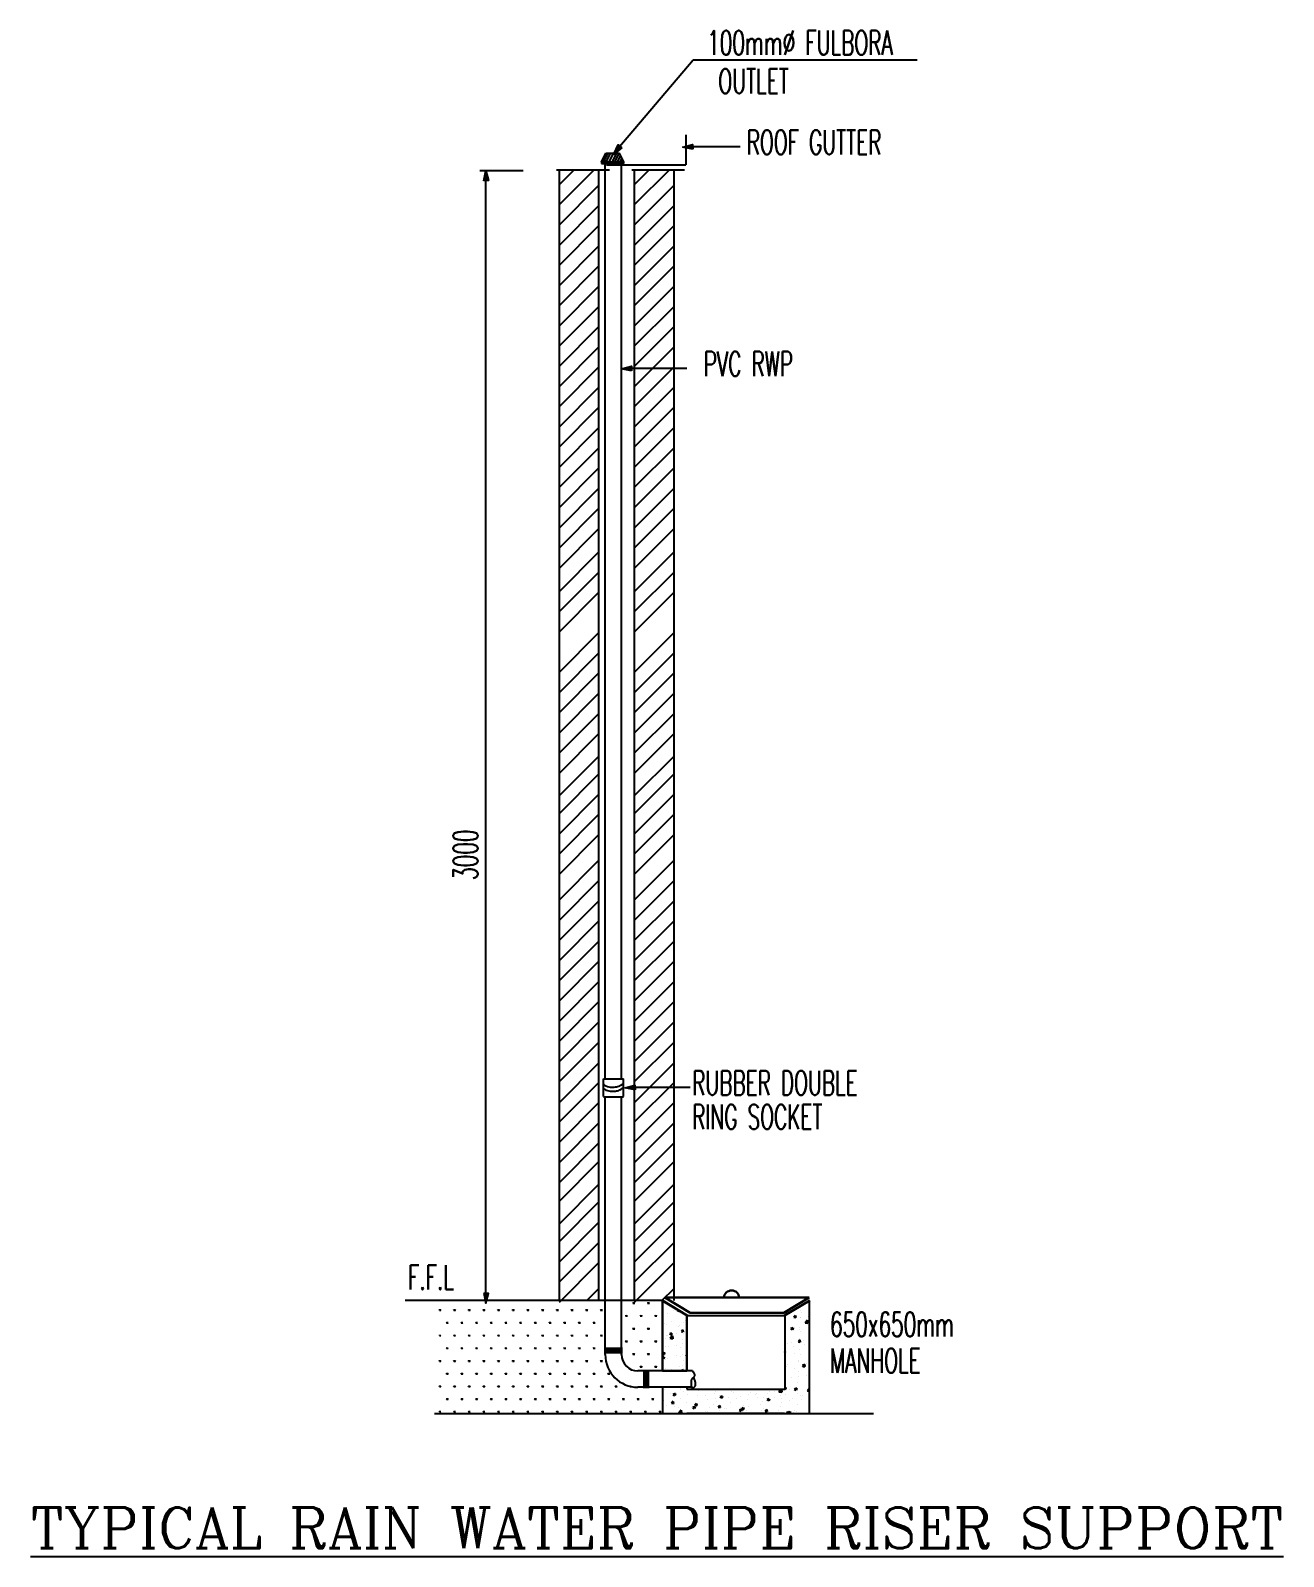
# Model space of a CAD drawing. Extents: x 3065113 to 6433189, y 628544 to 1322066.
# Drawn here: x 3170873 to 3178556, y 737204 to 746556 of the extents above; entities that cross this region are included whole.
import ezdxf

# ---------------------------------------------------------------- set-up
doc = ezdxf.new("R2010")
doc.units = 0
doc.header["$LTSCALE"] = 700
doc.header["$MEASUREMENT"] = 0
doc.layers.get('0').update_dxf_attribs({"linetype": 'CONTINUOUS'})
doc.layers.add('LINE', color=7, linetype='CONTINUOUS')
doc.layers.add('WALLS', color=7, linetype='CONTINUOUS')
doc.layers.add('PLUMBING', color=5, linetype='CONTINUOUS', lineweight=30)
doc.styles.add('ROMANC', font='ROMANC', dxfattribs={"height": 0.2})
doc.styles.add('ROMANS', font='ROMANS.SHX', dxfattribs={"width": 0.75})

# ---------------------------------------------------------------- blocks, each defined once
blk = doc.blocks.new('*X1')
at = {"color": 0}
for p, q in [((293962, 58920.4), (293962, 58920.4)), ((293988.2, 58922.4), (293992.1, 58923.9)), ((293988.2, 58922.4), (293998.1, 58915.6)), ((294738.5, 58921.3), (294738.5, 58921.3)), ((294740.3, 58948.6), (294741, 58948.1)), ((294741.1, 58947.9), (294741.5, 58949.3)), ((294742.9, 58946.7), (294742.9, 58946.7)), ((294792.1, 58957.7), (294792.1, 58957.7)), ((293909.4, 58841.5), (293909.4, 58841.5)), ((293921.2, 58833.9), (293921.2, 58833.9)), ((293923.6, 58900.4), (293923.6, 58900.4)), ((293952.2, 58850.7), (293952.2, 58850.7)), ((293997.3, 58830.5), (293997.3, 58830.5)), ((293998.2, 58915.4), (293999.5, 58919.5)), ((294025.1, 58848.9), (294025.1, 58848.9)), ((294035.7, 58858.1), (294035.7, 58858.1)), ((294700.5, 58879.1), (294710.1, 58890.6)), ((294700.5, 58879.1), (294712.5, 58878.1)), ((294712.5, 58877.8), (294710.2, 58890.4)), ((294739.5, 58878.8), (294739.5, 58878.8)), ((294740.5, 58880.1), (294740.5, 58880.1)), ((294745.1, 58906.7), (294745.1, 58906.7)), ((294769.1, 58845.8), (294784.7, 58862)), ((294769.1, 58845.8), (294786.9, 58843)), ((294786.9, 58842.8), (294784.7, 58861.8)), ((294789.5, 58885.4), (294789.5, 58885.4)), ((293912.5, 58749), (293912.5, 58749)), ((293918.8, 58767.3), (293918.8, 58767.3)), ((293928.6, 58766.5), (293928.6, 58766.5)), ((293939.5, 58777.3), (293953.5, 58782.7)), ((293939.5, 58777.3), (293949.5, 58770.6)), ((293941.8, 58750.3), (293957.4, 58766.5)), ((293941.8, 58750.3), (293959.6, 58747.5)), ((293949.5, 58770.4), (293953.6, 58782.5)), ((293959.6, 58747.3), (293957.4, 58766.3)), ((293983.1, 58779.2), (293983.1, 58779.2)), ((293994.4, 58823.8), (293994.4, 58823.8)), ((294011, 58791.4), (294020.6, 58802.9)), ((294011, 58791.4), (294023, 58790.4)), ((294019.2, 58744.5), (294019.2, 58744.5)), ((294023, 58790.1), (294020.7, 58802.7)), ((294022.6, 58782.3), (294022.6, 58782.3)), ((294033.1, 58785.8), (294033.1, 58785.8)), ((294045.3, 58786.5), (294045.3, 58786.5)), ((294682.4, 58809.8), (294696.4, 58815.2)), ((294682.4, 58809.8), (294692.4, 58803.1)), ((294686.8, 58799.9), (294686.8, 58799.9)), ((294692.4, 58802.9), (294696.5, 58814.9)), ((294699.6, 58819.1), (294699.6, 58819.1)), ((294704.8, 58816.7), (294704.8, 58816.7)), ((294728.3, 58728.7), (294737.9, 58740.2)), ((294735.6, 58747), (294735.6, 58747)), ((294736.9, 58806.5), (294736.9, 58806.5)), ((294740.3, 58727.4), (294737.9, 58739.9)), ((294738.1, 58813.5), (294738.1, 58813.5)), ((294741.8, 58792.3), (294741.8, 58792.3)), ((294760, 58737.6), (294760, 58737.6)), ((293895.5, 58653.8), (293904.9, 58665)), ((293895.5, 58653.5), (293907.2, 58652.5)), ((293907.3, 58652.3), (293905, 58664.8)), ((293916.3, 58700.7), (293916.3, 58700.7)), ((293930.5, 58700.3), (293930.5, 58700.3)), ((293980.3, 58642.3), (293980.3, 58642.3)), ((293980.5, 58706.9), (293980.5, 58706.9)), ((294005, 58696.5), (294005, 58696.5)), ((294017.8, 58649.1), (294017.8, 58649.1)), ((294020.2, 58715.7), (294020.2, 58715.7)), ((294038.7, 58641), (294045.5, 58649)), ((294038.7, 58641), (294045.5, 58640.4)), ((294645.5, 58669.3), (294647.7, 58670.1)), ((294645.5, 58663.1), (294647.8, 58669.9)), ((294659.8, 58717.5), (294659.8, 58717.5)), ((294684.3, 58727.6), (294684.3, 58727.6)), ((294696.6, 58697.3), (294696.6, 58697.3)), ((294707.4, 58658.7), (294707.4, 58658.7)), ((294728.3, 58728.7), (294740.2, 58727.6)), ((294733.2, 58680.4), (294733.2, 58680.4)), ((294744.5, 58653.4), (294744.5, 58653.4)), ((294766.6, 58712.9), (294766.6, 58712.9)), ((293895.5, 58634.1), (293904.9, 58637.7)), ((293895.5, 58629.2), (293900.8, 58625.6)), ((293900.8, 58625.4), (293904.9, 58637.4)), ((293911.5, 58567.5), (293911.5, 58567.5)), ((293913.9, 58634.1), (293913.9, 58634.1)), ((293915.7, 58620), (293915.7, 58620)), ((293927.9, 58628), (293927.9, 58628)), ((293951.1, 58559.1), (293951.1, 58559.1)), ((293996.7, 58577.2), (293996.7, 58577.2)), ((294003.7, 58638), (294003.7, 58638)), ((294010.2, 58551.8), (294024.2, 58557.1)), ((294010.2, 58551.8), (294012.6, 58550.2)), ((294015.3, 58582.5), (294015.3, 58582.5)), ((294022, 58550.2), (294024.3, 58556.9)), ((294022.4, 58615.5), (294022.4, 58615.5)), ((294654.8, 58579.8), (294654.8, 58579.8)), ((294663, 58588.4), (294663, 58588.4)), ((294704.2, 58563.4), (294704.2, 58563.4)), ((294727.6, 58610.7), (294727.6, 58610.7)), ((294728.3, 58547.2), (294728.3, 58547.2)), ((294730.8, 58613.8), (294730.8, 58613.8)), ((294753.1, 58584.2), (294767.1, 58589.6)), ((294753.1, 58584.2), (294763.1, 58577.5)), ((294756, 58578.2), (294765.6, 58589.7)), ((294756, 58578.2), (294768, 58577.2)), ((294763.1, 58577.3), (294767.2, 58589.4)), ((294768, 58577), (294765.7, 58589.5)), ((294769.8, 58583.9), (294769.8, 58583.9)), ((294781.1, 58596.5), (294781.1, 58596.5)), ((294687.8, 58509.1), (294687.8, 58509.1)), ((294725.9, 58480.7), (294725.9, 58480.7)), ((294728.5, 58517.6), (294728.5, 58517.6)), ((294778.6, 58524.2), (294778.6, 58524.2)), ((294794.6, 58504.6), (294794.6, 58504.6)), ((293901.5, 58438.5), (293901.5, 58438.5)), ((293904.2, 58367.8), (293904.2, 58367.8)), ((293906.6, 58434.4), (293906.6, 58434.4)), ((293943.7, 58411.6), (293943.7, 58411.6)), ((293950.8, 58352.7), (293960.4, 58364.1)), ((293962.8, 58351.4), (293960.5, 58363.9)), ((293961.6, 58406.7), (293975.6, 58412.1)), ((293961.6, 58406.7), (293971.5, 58400)), ((293971.6, 58399.8), (293975.6, 58411.9)), ((293972.1, 58418), (293972.1, 58418)), ((294004.4, 58443.3), (294004.4, 58443.3)), ((294008, 58382.8), (294008, 58382.8)), ((294008.3, 58433.9), (294008.3, 58433.9)), ((294010.5, 58449.4), (294010.5, 58449.4)), ((294022.2, 58424.6), (294022.2, 58424.6)), ((294050.5, 58407.1), (294050.5, 58407.1)), ((294097.9, 58434.6), (294097.9, 58434.6)), ((294110.7, 58396.9), (294110.7, 58396.9)), ((294115.1, 58429.4), (294115.1, 58429.4)), ((294157.2, 58402.6), (294157.2, 58402.6)), ((294171.6, 58372.3), (294171.6, 58372.3)), ((294211.7, 58409.7), (294211.7, 58409.7)), ((294221.7, 58378.9), (294221.7, 58378.9)), ((294221.8, 58424.9), (294221.8, 58424.9)), ((294229.4, 58364), (294229.4, 58364)), ((294249, 58390.7), (294263, 58396.1)), ((294249, 58390.7), (294258.9, 58384)), ((294259, 58383.8), (294263, 58395.9)), ((294264, 58398.1), (294264, 58398.1)), ((294297.5, 58388.9), (294297.5, 58388.9)), ((294315.6, 58424.7), (294315.6, 58424.7)), ((294328.6, 58420.4), (294328.6, 58420.4)), ((294346.1, 58384), (294346.1, 58384)), ((294370.8, 58393.6), (294370.8, 58393.6)), ((294415.9, 58372.2), (294415.9, 58372.2)), ((294423.8, 58405.5), (294423.8, 58405.5)), ((294435.4, 58415.9), (294435.4, 58415.9)), ((294462.7, 58404), (294462.7, 58404)), ((294473.8, 58412.1), (294473.8, 58412.1)), ((294477.5, 58389), (294477.5, 58389)), ((294510.6, 58360.1), (294510.6, 58360.1)), ((294516.9, 58385), (294516.9, 58385)), ((294536.4, 58374.7), (294550.4, 58380.1)), ((294536.4, 58374.7), (294546.4, 58368)), ((294542.1, 58411.4), (294542.1, 58411.4)), ((294546.4, 58367.8), (294550.5, 58379.9)), ((294549.6, 58422.1), (294549.6, 58422.1)), ((294579.3, 58424), (294579.3, 58424)), ((294584.3, 58384.5), (294584.3, 58384.5)), ((294608.7, 58423), (294623.7, 58438.7)), ((294608.7, 58423), (294626.5, 58420.3)), ((294620.8, 58400), (294620.8, 58400)), ((294623.3, 58359.8), (294623.3, 58359.8)), ((294626.5, 58420.1), (294624.3, 58438.7)), ((294627.3, 58380.1), (294627.3, 58380.1)), ((294645.5, 58446.5), (294649.9, 58451.8)), ((294645.5, 58439.9), (294652.3, 58439.3)), ((294648.9, 58406.9), (294648.9, 58406.9)), ((294652.3, 58439.1), (294650, 58451.6)), ((294673.3, 58366.4), (294673.3, 58366.4)), ((294675.9, 58438.7), (294675.9, 58438.7)), ((294691.1, 58380), (294691.1, 58380)), ((294696, 58444.1), (294696, 58444.1)), ((294704.5, 58439.2), (294718.5, 58444.6)), ((294704.5, 58439.2), (294714.4, 58432.5)), ((294714.5, 58432.3), (294718.5, 58444.4)), ((294723.5, 58414.1), (294723.5, 58414.1)), ((294726, 58445.3), (294726, 58445.3)), ((294743.9, 58400.2), (294743.9, 58400.2)), ((294749.1, 58376.4), (294749.1, 58376.4)), ((294755.6, 58402.4), (294755.6, 58402.4)), ((294783.8, 58427.8), (294793.4, 58439.3)), ((294783.8, 58427.8), (294795.5, 58426.8)), ((294795.5, 58427.9), (294793.4, 58439)), ((293901.7, 58301.2), (293901.7, 58301.2)), ((293919.5, 58339.1), (293919.5, 58339.1)), ((293950.8, 58352.7), (293962.7, 58351.6)), ((293968.5, 58332.3), (293968.5, 58332.3)), ((293969.6, 58345.7), (293969.6, 58345.7)), ((293994.8, 58294.4), (294010.4, 58310.6)), ((293994.8, 58294.4), (294012.6, 58291.7)), ((293996.1, 58323.9), (293996.1, 58323.9)), ((294005.6, 58316.2), (294005.6, 58316.2)), ((294012.7, 58291.5), (294010.5, 58310.5)), ((294045.3, 58355.7), (294045.3, 58355.7)), ((294075.3, 58327.8), (294075.3, 58327.8)), ((294080.9, 58326.2), (294095, 58331.6)), ((294080.9, 58326.2), (294090.9, 58319.5)), ((294090.9, 58319.3), (294095, 58331.4)), ((294094.2, 58340.1), (294103.9, 58351.6)), ((294094.2, 58340.1), (294106.2, 58339.1)), ((294106.2, 58338.8), (294103.9, 58351.4)), ((294108.3, 58330.3), (294108.3, 58330.3)), ((294112.8, 58344), (294112.8, 58344)), ((294119, 58293.4), (294119, 58293.4)), ((294160.7, 58300), (294160.7, 58300)), ((294169.1, 58300), (294169.1, 58300)), ((294182, 58323.3), (294182, 58323.3)), ((294209.3, 58343.1), (294209.3, 58343.1)), ((294237.7, 58327.6), (294247.3, 58339)), ((294237.7, 58327.6), (294249.7, 58326.5)), ((294244.8, 58310), (294244.8, 58310)), ((294249.7, 58326.3), (294247.4, 58338.8)), ((294277.3, 58320.1), (294277.3, 58320.1)), ((294288.8, 58318.8), (294288.8, 58318.8)), ((294310.8, 58291.5), (294310.8, 58291.5)), ((294313.2, 58358.1), (294313.2, 58358.1)), ((294368.4, 58310.2), (294382.4, 58315.6)), ((294368.4, 58310.2), (294378.3, 58303.5)), ((294371.2, 58326.6), (294371.2, 58326.6)), ((294378.4, 58303.3), (294382.4, 58315.3)), ((294381.2, 58315), (294390.8, 58326.5)), ((294381.2, 58315), (294393.1, 58314)), ((294393.1, 58313.7), (294390.8, 58326.3)), ((294394, 58340.1), (294394, 58340.1)), ((294395.6, 58314.2), (294395.6, 58314.2)), ((294413.4, 58305.6), (294413.4, 58305.6)), ((294421.2, 58333.2), (294421.2, 58333.2)), ((294497, 58343.2), (294497, 58343.2)), ((294502.3, 58309.7), (294502.3, 58309.7)), ((294514.5, 58318.4), (294514.5, 58318.4)), ((294524.6, 58302.5), (294534.2, 58313.9)), ((294524.6, 58302.5), (294536.6, 58301.4)), ((294536.6, 58301.2), (294534.3, 58313.7)), ((294587, 58290.1), (294587, 58290.1)), ((294609.1, 58305.2), (294609.1, 58305.2)), ((294618.3, 58333.4), (294618.3, 58333.4)), ((294655.8, 58294.2), (294669.8, 58299.6)), ((294655.8, 58294.2), (294664, 58288.7)), ((294666.3, 58288.7), (294669.8, 58299.3)), ((294668.1, 58289.9), (294677.7, 58301.4)), ((294668.1, 58289.9), (294680, 58288.9)), ((294680, 58288.7), (294677.7, 58301.2)), ((294696.5, 58297.5), (294696.5, 58297.5)), ((294703.6, 58310.1), (294703.6, 58310.1)), ((294715.9, 58300.7), (294715.9, 58300.7)), ((294721, 58347.5), (294721, 58347.5))]:
    blk.add_line(p, q, dxfattribs=at)

msp = doc.modelspace()

# ---------------------------------------------------------------- hatches: boundary and pattern name
at = {"layer": 'LINE'}
h = msp.add_hatch(dxfattribs=at)
h.set_pattern_fill('SWAMP', color=8, scale=90, style=0)
h.set_pattern_definition([(0, (2865758.38, 689921.775), (45, 77.942286), [11.25, -78.75]), (90, (2865764.003, 689921.775), (-45, 77.942286), [5.625, -150.259573]), (90, (2865765.41, 689921.775), (-45, 77.942286), [4.5, -151.384573]), (90, (2865762.597, 689921.775), (-45, 77.942286), [4.5, -151.384573]), (60, (2865766.816, 689921.775), (-45, 77.942286), [3.6, -86.4]), (120, (2865761.19, 689921.775), (-90, 4e-08), [3.6, -86.4])])
h.paths.add_polyline_path([(3174748.3, 738079.5), (3174748.3, 738241.1), (3174597.4, 738241.1, -0.414214), (3174397.4, 738441.1), (3174397.4, 738772.4), (3173669.4, 738772.4), (3173663.8, 738753.5), (3173663.8, 738760.5), (3173661.7, 738772.4), (3173380.6, 738772.4), (3173380.6, 738079.5)])
h = msp.add_hatch(dxfattribs=at)
h.set_pattern_fill('SWAMP', color=8, scale=90, style=0)
h.set_pattern_definition([(0, (14037, 10931), (45, 77.9422863), [11.25, -78.75]), (90, (14042.625, 10931), (-45, 77.9422863), [5.625, -150.2595725]), (90, (14044.03, 10931), (-45, 77.9422863), [4.5, -151.3845725]), (90, (14041.22, 10931), (-45, 77.9422863), [4.5, -151.3845725]), (60, (14045.44, 10931), (-45, 77.9422863), [3.6, -86.4]), (120, (14039.81, 10931), (-90, 4e-08), [3.6, -86.4])])
h.paths.add_polyline_path([(3174497.4, 738441.1, 0.414214), (3174597.4, 738341.1), (3174748.3, 738341.1), (3174748.3, 738772.4), (3174497.4, 738772.4)])

# ---------------------------------------------------------------- linework, layer by layer
at = {"color": 0}
for p, q in [((3174283.6, 738772.4), (3174358.5, 738847.3)), ((3174745.1, 738772.4), (3174820, 738847.3))]:
    msp.add_line(p, q, dxfattribs=at)
at = {"layer": 'LINE'}
for p, q in [((3174475.2, 745833.9), (3174936.6, 746376.4)), ((3174936.6, 746376.4), (3176309.4, 746376.4)), ((3174373.7, 745750), (3174401.6, 745804.3)), ((3174386.5, 745750), (3174414.3, 745804.3)), ((3174401.6, 745804.3), (3174483.6, 745804.3)), ((3174402.2, 745750), (3174430, 745804.3)), ((3174420.3, 745750), (3174448.2, 745804.3)), ((3174439.4, 745750), (3174467.3, 745804.3)), ((3174455.6, 745750), (3174483.5, 745804.3)), ((3174471.8, 745750), (3174491.6, 745788.7)), ((3174511.5, 745750), (3174483.6, 745804.3)), ((3174487.9, 745750), (3174499.7, 745772.9)), ((3174915.4, 745845.3), (3175223.7, 745845.3)), ((3173893.7, 745696.7), (3173629.2, 745696.7)), ((3173663.8, 745696.7), (3173663.8, 738755.9)), ((3174373.7, 745750), (3174373.7, 745741.3)), ((3174511.5, 745750), (3174373.7, 745750)), ((3174373.7, 745741.3), (3174511.5, 745741.3)), ((3174511.5, 745741.3), (3174511.5, 745750)), ((3174540.6, 744487.2), (3174898.2, 744487.2)), ((3174385.9, 740022.3), (3174385.9, 740132.3)), ((3174509.3, 740022.3), (3174509.3, 740132.3)), ((3174562.3, 740080.1), (3174918.8, 740080.1)), ((3174748.3, 738772.4), (3174748.3, 738341.1)), ((3174748.3, 738241.1), (3174748.3, 738079.5)), ((3174898.3, 738229.5), (3175498.3, 738229.5)), ((3174898.3, 738081.7), (3175496.3, 738081.7))]:
    msp.add_line(p, q, dxfattribs=at)
at = {"layer": 'LINE', "color": 8}
for p, q in [((3174115.9, 738772.4), (3174115.9, 745703)), ((3174115.9, 745613), (3174205.8, 745703)), ((3174115.9, 745489.3), (3174329.6, 745703)), ((3174358.5, 738772.4), (3174358.5, 745703)), ((3174577.3, 738772.4), (3174577.3, 745703)), ((3174577.3, 745613), (3174667.3, 745703)), ((3174577.3, 745489.3), (3174791, 745703)), ((3174820, 738772.4), (3174820, 745703)), ((3174115.9, 745365.6), (3174358.5, 745608.2)), ((3174577.3, 745365.6), (3174820, 745608.2)), ((3174115.9, 745241.8), (3174358.5, 745484.5)), ((3174577.3, 745241.8), (3174820, 745484.5)), ((3174115.9, 745118.1), (3174358.5, 745360.7)), ((3174577.3, 745118.1), (3174820, 745360.7)), ((3174115.9, 744994.3), (3174358.5, 745237)), ((3174577.3, 744994.3), (3174820, 745237)), ((3174115.9, 744870.6), (3174358.5, 745113.2)), ((3174577.3, 744870.6), (3174820, 745113.2)), ((3174115.9, 744746.8), (3174358.5, 744989.5)), ((3174577.3, 744746.8), (3174820, 744989.5)), ((3174115.9, 744623.1), (3174358.5, 744865.7)), ((3174577.3, 744623.1), (3174820, 744865.7)), ((3174115.9, 744499.3), (3174358.5, 744742)), ((3174577.3, 744499.3), (3174820, 744742)), ((3174115.9, 744375.6), (3174358.5, 744618.3)), ((3174577.3, 744375.6), (3174820, 744618.3)), ((3174115.9, 744251.9), (3174358.5, 744494.5)), ((3174577.3, 744251.9), (3174820, 744494.5)), ((3174115.9, 744128.1), (3174358.5, 744370.8)), ((3174577.3, 744128.1), (3174820, 744370.8)), ((3174115.9, 744004.4), (3174358.5, 744247)), ((3174577.3, 744004.4), (3174820, 744247)), ((3174115.9, 743880.6), (3174358.5, 744123.3)), ((3174577.3, 743880.6), (3174820, 744123.3)), ((3174115.9, 743756.9), (3174358.5, 743999.5)), ((3174577.3, 743756.9), (3174820, 743999.5)), ((3174115.9, 743633.1), (3174358.5, 743875.8)), ((3174577.3, 743633.1), (3174820, 743875.8)), ((3174115.9, 743509.4), (3174358.5, 743752)), ((3174577.3, 743509.4), (3174820, 743752)), ((3174115.9, 743385.7), (3174358.5, 743628.3)), ((3174577.3, 743385.7), (3174820, 743628.3)), ((3174115.9, 743261.9), (3174358.5, 743504.6)), ((3174577.3, 743261.9), (3174820, 743504.6)), ((3174115.9, 743118.8), (3174358.5, 743361.4)), ((3174577.3, 743118.8), (3174820, 743361.4)), ((3174115.9, 742995), (3174358.5, 743237.7)), ((3174577.3, 742995), (3174820, 743237.7)), ((3174115.9, 742871.3), (3174358.5, 743114)), ((3174577.3, 742871.3), (3174820, 743114)), ((3174115.9, 742623.8), (3174358.5, 742866.5)), ((3174577.3, 742623.8), (3174820, 742866.5)), ((3174115.9, 742500.1), (3174358.5, 742742.7)), ((3174577.3, 742500.1), (3174820, 742742.7)), ((3174115.9, 742376.3), (3174358.5, 742619)), ((3174577.3, 742376.3), (3174820, 742619)), ((3174115.9, 742252.6), (3174358.5, 742495.2)), ((3174577.3, 742252.6), (3174820, 742495.2)), ((3174115.9, 742128.8), (3174358.5, 742371.5)), ((3174577.3, 742128.8), (3174820, 742371.5)), ((3174115.9, 742005.1), (3174358.5, 742247.7)), ((3174577.3, 742005.1), (3174820, 742247.7)), ((3174115.9, 741867), (3174358.5, 742109.7)), ((3174577.3, 741867), (3174820, 742109.7)), ((3174115.9, 741757.6), (3174358.5, 742000.3)), ((3174577.3, 741757.6), (3174820, 742000.3)), ((3174115.9, 741633.9), (3174358.5, 741876.5)), ((3174577.3, 741633.9), (3174820, 741876.5)), ((3174115.9, 741510.1), (3174358.5, 741752.8)), ((3174577.3, 741510.1), (3174820, 741752.8)), ((3174115.9, 741386.4), (3174358.5, 741629)), ((3174577.3, 741386.4), (3174820, 741629)), ((3174115.9, 741228.2), (3174358.5, 741470.8)), ((3174577.3, 741228.2), (3174820, 741470.8)), ((3174115.9, 741104.4), (3174358.5, 741347.1)), ((3174577.3, 741104.4), (3174820, 741347.1)), ((3174115.9, 740980.7), (3174358.5, 741223.3)), ((3174577.3, 740980.7), (3174820, 741223.3)), ((3174115.9, 740856.9), (3174358.5, 741099.6)), ((3174577.3, 740856.9), (3174820, 741099.6)), ((3174115.9, 740733.2), (3174358.5, 740975.8)), ((3174577.3, 740733.2), (3174820, 740975.8)), ((3174115.9, 740609.4), (3174358.5, 740852.1)), ((3174577.3, 740609.4), (3174820, 740852.1)), ((3174115.9, 740485.7), (3174358.5, 740728.4)), ((3174577.3, 740485.7), (3174820, 740728.4)), ((3174115.9, 740362), (3174358.5, 740604.6)), ((3174577.3, 740362), (3174820, 740604.6)), ((3174115.9, 740238.2), (3174358.5, 740480.9)), ((3174577.3, 740238.2), (3174820, 740480.9)), ((3174115.9, 740114.5), (3174358.5, 740357.1)), ((3174577.3, 740114.5), (3174820, 740357.1)), ((3174115.9, 739986.3), (3174358.5, 740228.9)), ((3174577.3, 739986.3), (3174820, 740228.9)), ((3174115.9, 739867), (3174358.5, 740109.6)), ((3174577.3, 739867), (3174820, 740109.6)), ((3174115.9, 739743.2), (3174358.5, 739985.9)), ((3174577.3, 739743.2), (3174820, 739985.9)), ((3174115.9, 739619.5), (3174358.5, 739862.1)), ((3174577.3, 739619.5), (3174820, 739862.1)), ((3174115.9, 739495.8), (3174358.5, 739738.4)), ((3174577.3, 739495.8), (3174820, 739738.4)), ((3174115.9, 739381.6), (3174358.5, 739624.2)), ((3174577.3, 739381.6), (3174820, 739624.2)), ((3174115.9, 739243.5), (3174358.5, 739486.1)), ((3174577.3, 739243.5), (3174820, 739486.1)), ((3174115.9, 739134.1), (3174358.5, 739376.7)), ((3174577.3, 739134.1), (3174820, 739376.7)), ((3174115.9, 739010.3), (3174358.5, 739253)), ((3174577.3, 739010.3), (3174820, 739253)), ((3174115.9, 738886.6), (3174358.5, 739129.2)), ((3174577.3, 738886.6), (3174820, 739129.2)), ((3174115.9, 738762.9), (3174358.5, 739005.5)), ((3174577.3, 738762.9), (3174820, 739005.5)), ((3174748.3, 738772.4), (3173170.5, 738772.4)), ((3173349.9, 738079.5), (3176041.8, 738079.5))]:
    msp.add_line(p, q, dxfattribs=at)
at = {"layer": 'LINE', "color": 4}
for p, q in [((3174397.4, 740132.3), (3174397.4, 745761.5)), ((3174497.4, 740132.3), (3174497.4, 745761.5)), ((3174397.4, 738441.1), (3174397.4, 740022.3)), ((3174497.4, 738441.1), (3174497.4, 740022.3)), ((3174931.8, 738341.1), (3174597.4, 738341.1)), ((3174931.8, 738241.1), (3174597.4, 738241.1))]:
    msp.add_line(p, q, dxfattribs=at)
at = {"layer": 'LINE', "color": 7}
for p, q in [((3175648.3, 738772.4), (3175648.3, 738079.5)), ((3174898.3, 738679.7), (3174898.3, 738341.1)), ((3174900.3, 738681.7), (3175496.3, 738681.7)), ((3175498.3, 738679.7), (3175498.3, 738229.5)), ((3174898.3, 738241.1), (3174898.3, 738229.5))]:
    msp.add_line(p, q, dxfattribs=at)
for points in [[(3174934, 745829.5), (3174872.2, 745840.5), (3174932.4, 745858.3)], [(3174499.3, 745837.8), (3174450.8, 745797.9), (3174476.3, 745855.3)], [(3173653.5, 745634.6), (3173664.6, 745696.4), (3173682.3, 745636.2)], [(3174559.1, 744471.4), (3174497.4, 744482.4), (3174557.6, 744500.2)], [(3174580.8, 740064.3), (3174519.1, 740075.3), (3174579.3, 740093.1)]]:
    msp.add_lwpolyline(points, close=True, dxfattribs=at)
at = {"layer": 'LINE'}
for points in [[(3174892.6, 745732.3, 12, 12, 0), (3174892.6, 745918.5, 12, 12, 0)], [(3174404.3, 745732.3, 12, 12, 0), (3174892.6, 745732.3, 12, 12, 0)], [(3174504.1, 738466.1, 40, 40, 0), (3174391.2, 738466.1, 40, 40, 0)], [(3174648.4, 738235.3, 40, 40, 0), (3174648.4, 738347.1, 40, 40, 0)]]:
    msp.add_lwpolyline(points, format="xyseb", dxfattribs=at)
for points in [[(3174385.9, 740132.3), (3174509.3, 740132.3)], [(3174385.9, 740099.8), (3174393.4, 740093), (3174401.5, 740088), (3174410, 740084.4), (3174418.7, 740082.2), (3174427.4, 740080.9), (3174436, 740080.5), (3174444.4, 740080.6), (3174452.2, 740081), (3174459.6, 740081.5), (3174466.4, 740082.3), (3174473.1, 740083.6), (3174479.7, 740085.5), (3174486.5, 740088.3), (3174493.6, 740092.1), (3174501.2, 740097.2), (3174509.6, 740103.7)], [(3174385.9, 740074.7), (3174393.4, 740067.9), (3174401.5, 740062.8), (3174410, 740059.3), (3174418.7, 740057), (3174427.4, 740055.8), (3174436, 740055.3), (3174444.4, 740055.4), (3174452.2, 740055.8), (3174459.6, 740056.4), (3174466.4, 740057.2), (3174473.1, 740058.4), (3174479.7, 740060.4), (3174486.5, 740063.1), (3174493.6, 740067), (3174501.2, 740072), (3174509.6, 740078.6)], [(3174385.9, 740021.4), (3174509.3, 740021.4)], [(3174931.8, 738341.1), (3174935.8, 738335.8), (3174938.9, 738331.2), (3174941.2, 738327.1), (3174942.7, 738323.6), (3174943.6, 738320.5), (3174944, 738317.8), (3174944.1, 738315.4), (3174943.9, 738313.2), (3174943.6, 738311.2), (3174943.1, 738309.4), (3174942.6, 738307.7), (3174941.9, 738306.2), (3174941.1, 738304.7), (3174940.2, 738303.4), (3174939.2, 738302.1), (3174938.1, 738301), (3174936.9, 738299.8), (3174935.7, 738298.8), (3174934.4, 738297.7), (3174933.1, 738296.6), (3174931.8, 738295.6), (3174930.5, 738294.4), (3174929.4, 738293.3), (3174928.3, 738292), (3174927.4, 738290.6), (3174926.6, 738289.2), (3174925.9, 738287.6), (3174925.3, 738286), (3174924.8, 738284.2), (3174924.4, 738282.2), (3174924.1, 738280.1), (3174923.8, 738277.9), (3174923.6, 738275.6), (3174923.5, 738273.1), (3174923.4, 738270.4), (3174923.4, 738267.7), (3174923.4, 738264.9), (3174923.6, 738262), (3174923.8, 738259.1), (3174924, 738256.1), (3174924.4, 738253.1), (3174924.8, 738250.2), (3174925.4, 738247.4), (3174926.1, 738244.8), (3174927, 738242.5), (3174928, 738240.5), (3174929.3, 738239), (3174930.8, 738238), (3174932.5, 738237.5), (3174934.4, 738237.5), (3174936.4, 738238), (3174938.5, 738238.9), (3174940.6, 738240.1), (3174942.6, 738241.5), (3174944.5, 738243.2), (3174946.3, 738245.1), (3174947.8, 738247.1), (3174949, 738249.1), (3174950, 738251.3), (3174950.7, 738253.7), (3174951.2, 738256.2), (3174951.4, 738258.9), (3174951.4, 738261.8), (3174951.2, 738264.9), (3174950.7, 738268.2), (3174949.9, 738271.8), (3174948.8, 738275.7), (3174947.5, 738279.9), (3174945.9, 738284.4), (3174944, 738289.3), (3174941.7, 738294.6), (3174939.1, 738300.4)]]:
    msp.add_lwpolyline(points, dxfattribs=at)
at = {"layer": 'LINE', "color": 8}
msp.add_lwpolyline([(3173653.5, 738817.9), (3173664.6, 738756.2), (3173682.3, 738816.4)], close=True, dxfattribs=at)
at = {"layer": 'LINE', "color": 7}
for centre, start, end in [((3174900.3, 738679.7), 90, 180), ((3175496.3, 738679.7), 0, 90)]:
    msp.add_arc(centre, 2, start, end, dxfattribs=at)
at = {"layer": 'LINE', "color": 4}
for radius in [200, 100]:
    msp.add_arc((3174597.4, 738441.1), radius, 180, 270, dxfattribs=at)
at = {"layer": 'LINE', "color": 7}
for points in [[(3174872.2, 745840.5), (3174934, 745829.5), (3174932.4, 745858.3)], [(3174450.8, 745797.9), (3174499.3, 745837.8), (3174476.3, 745855.3)], [(3173664.6, 745696.4), (3173653.5, 745634.6), (3173682.3, 745636.2)], [(3174497.4, 744482.4), (3174559.1, 744471.4), (3174557.6, 744500.2)], [(3174519.1, 740075.3), (3174580.8, 740064.3), (3174579.3, 740093.1)]]:
    msp.add_solid(points, dxfattribs=at)
at = {"layer": 'LINE', "color": 8}
msp.add_solid([(3173664.6, 738756.2), (3173653.5, 738817.9), (3173682.3, 738816.4)], dxfattribs=at)
at = {"layer": 'PLUMBING', "color": 7}
for p, q in [((3174900.3, 738681.7), (3174746, 738773.7)), ((3174762.6, 738790.3), (3175646.6, 738790.3)), ((3174916.9, 738698.3), (3174762.6, 738790.3)), ((3175492.3, 738698.3), (3175646.6, 738790.3)), ((3175496.3, 738681.7), (3175650.6, 738773.7)), ((3174916.9, 738698.3), (3175492.3, 738698.3))]:
    msp.add_line(p, q, dxfattribs=at)
at = {"layer": 'PLUMBING'}
msp.add_lwpolyline([(3174898.3, 738341.1), (3174748.3, 738341.1), (3174748.3, 738772.4), (3174900.3, 738681.7, 0.414214), (3174898.3, 738679.7)], format="xyb", close=True, dxfattribs=at)
msp.add_arc((3175171.7, 738787.5), 47, 3.37221, 176.62779, dxfattribs=at)
at = {"layer": 'WALLS'}
for p, q in [((3174097.9, 745703), (3174422.5, 745703)), ((3174559.4, 745703), (3174884, 745703))]:
    msp.add_line(p, q, dxfattribs=at)

# ---------------------------------------------------------------- block references
at = {"layer": 'PLUMBING', "color": 7}
msp.add_blockref('*X1', (2880852.8, 679790.9), dxfattribs=at)

# ---------------------------------------------------------------- texts
at = {"layer": 'LINE', "style": 'ROMANS', "width": 0.6}
for s, p in [('100mm%%c FULBORA', (3175022.3, 746406.4)), ('OUTLET', (3175090.8, 746170.8)), ('ROOF GUTTER', (3175264.9, 745796.6)), (' PVC RWP', (3174939.4, 744438.5)), ('RUBBER DOUBLE', (3174930.5, 740031.4)), ('RING SOCKET', (3174930.5, 739823.4)), ('F.F.L', (3173188.4, 738839.6)), ('650x650mm', (3175775.7, 738552)), ('MANHOLE', (3175775.7, 738329.2))]:
    msp.add_text(s, height=150, dxfattribs=at).set_placement(p)
msp.add_text('3000', height=150, rotation=90, dxfattribs=at).set_placement((3173615.1, 741350.7))
at = {"layer": 'LINE', "style": 'ROMANC'}
msp.add_text('%%UTYPICAL RAIN WATER PIPE RISER SUPPORT', height=250, dxfattribs=at).set_placement((3170873.4, 737254))

doc.saveas('drawing.dxf')
